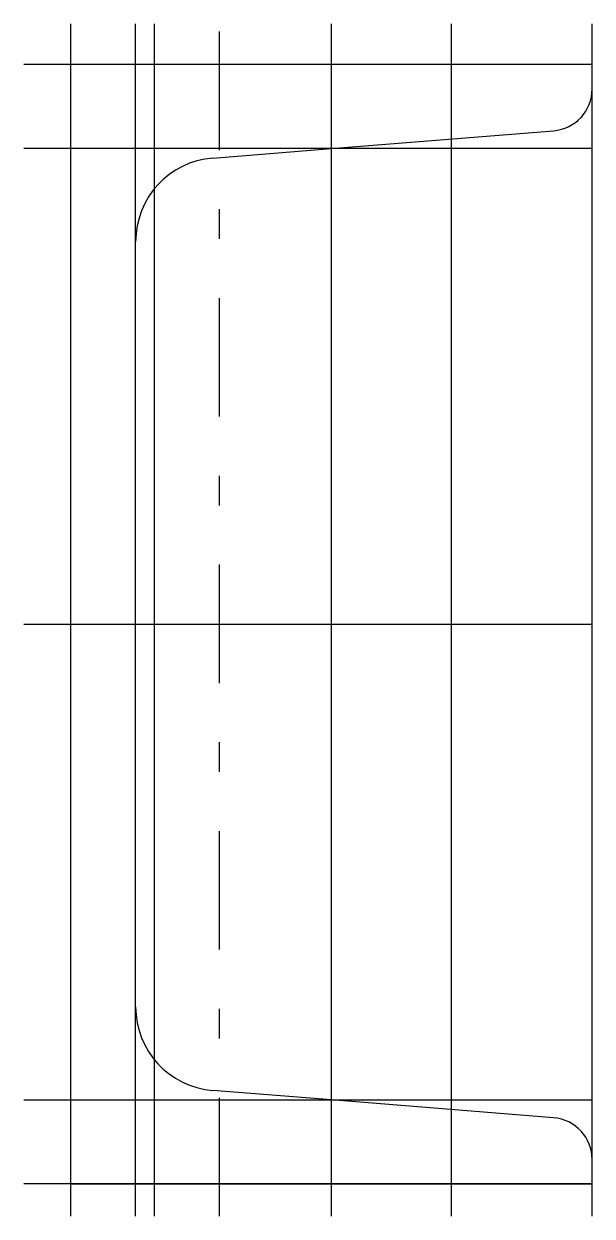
# Model space of a CAD drawing. Extents: x -5 to 56, y -63 to 64.
import ezdxf

# ---------------------------------------------------------------- set-up
doc = ezdxf.new("R2010")
doc.units = 0
doc.linetypes.add('CENTER', pattern=[28.575, 12.7, -6.35, 3.175, -6.35])
doc.layers.get('0').update_dxf_attribs({"linetype": 'CONTINUOUS'})

msp = doc.modelspace()

# ---------------------------------------------------------------- linework, layer by layer
at = {"linetype": 'CONTINUOUS'}
for p, q in [((0, 64.37), (0, -63.46)), ((7, -63.46), (7, 64.37)), ((9, 64.37), (9, -63.46)), ((28, 64.37), (28, -63.46)), ((40.88, 64.37), (40.88, -63.46)), ((56, -63.46), (56, 64.37)), ((56, 60), (-5, 60)), ((56, 60), (0, 60)), ((0, 60), (0, -60)), ((56, 57.39), (56, 60)), ((28, 51), (51.86, 52.91)), ((56, 51), (-5, 51)), ((15.28, 49.98), (28, 51)), ((7, -41.01), (7, 41.01)), ((-5, 0), (56, 0)), ((-5, -51), (56, -51)), ((28, -51), (15.28, -49.98)), ((51.86, -52.91), (28, -51)), ((56, -60), (56, -57.39)), ((56, -60), (-5, -60)), ((0, -60), (56, -60))]:
    msp.add_line(p, q, dxfattribs=at)
at = {"linetype": 'CENTER'}
for p, q in [((16, -63.46), (16, 64.37)), ((-5, 0), (56, 0))]:
    msp.add_line(p, q, dxfattribs=at)
at = {"linetype": 'CONTINUOUS'}
for centre, radius, start, end in [((51.5, 57.4), 4.5, 274.5885, 359.929), ((16, 41.01), 9, 94.5886, 179.9927), ((16, -41.01), 9, 180.0073, 265.4114), ((51.5, -57.4), 4.5, 0.071, 85.4115)]:
    msp.add_arc(centre, radius, start, end, dxfattribs=at)

doc.saveas('drawing.dxf')
